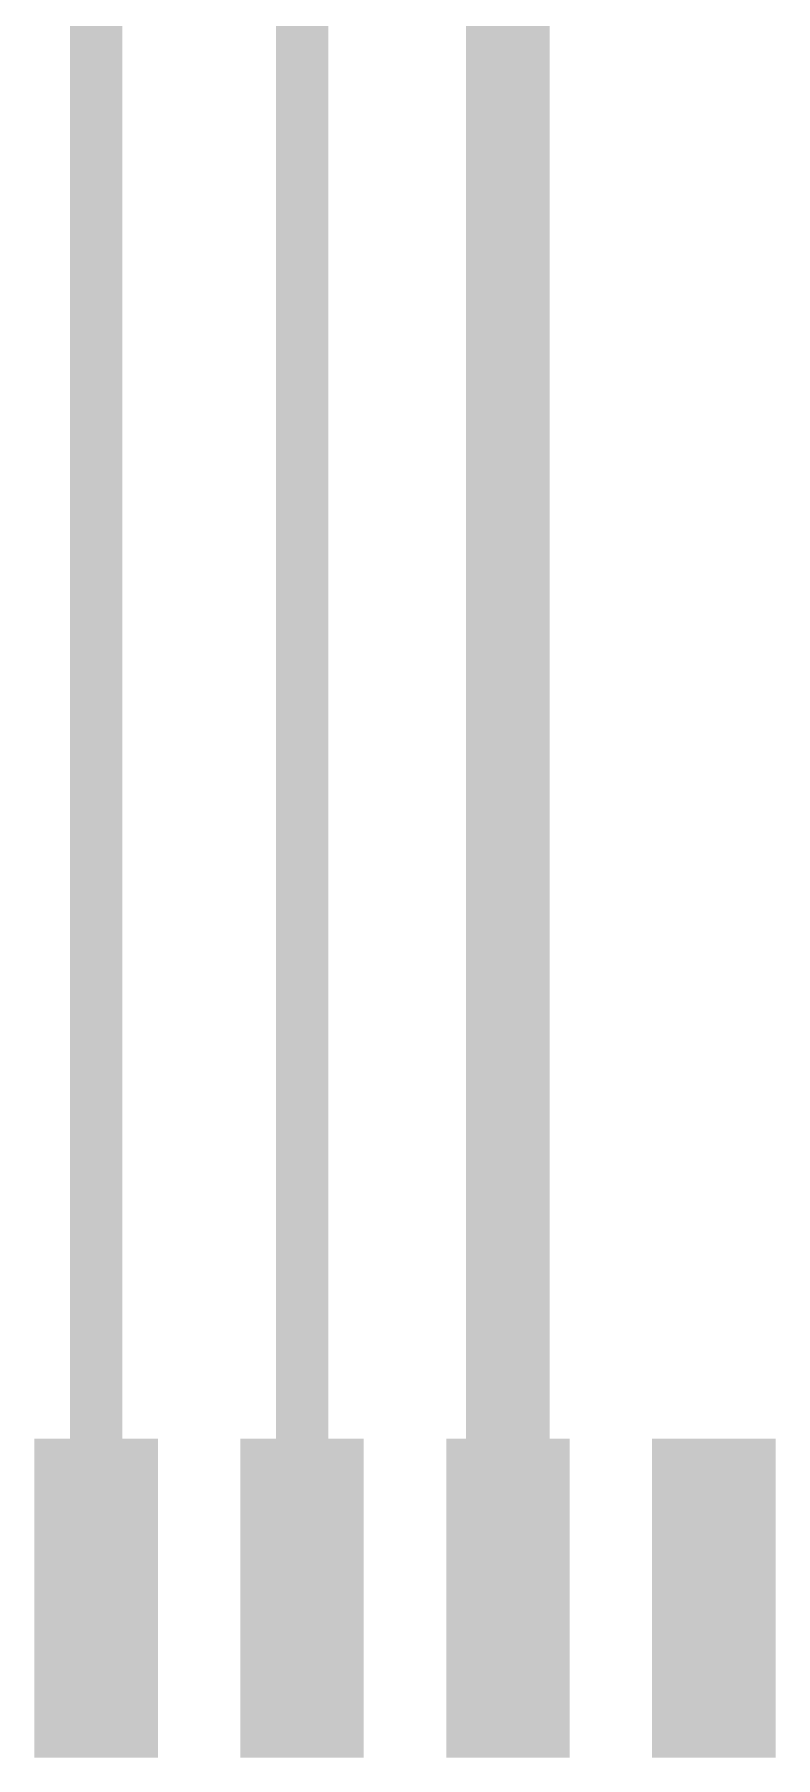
# Model space of a CAD drawing. Extents: x -0.1 to 65.4, y -0.8 to 30.7.
# Drawn here: x 10.9 to 14.5, y 4.91 to 13.29 of the extents above; entities that cross this region are included whole.
import ezdxf

# ---------------------------------------------------------------- set-up
doc = ezdxf.new("R2010")
doc.units = 0
doc.layers.add('16', color=5, linetype='CONTINUOUS')

# ---------------------------------------------------------------- blocks, each defined once
blk = doc.blocks.new('RECT')
blk.add_solid([(-0.5, -0.5), (0.5, -0.5), (-0.5, 0.5), (0.5, 0.5)])

msp = doc.modelspace()

# ---------------------------------------------------------------- linework, layer by layer
at = {"layer": '16'}
for points, const_width in [([(13.2, 5.689), (13.2, 19.3778)], 0.4064), ([(11.2, 5.689), (11.2, 17.55)], 0.254), ([(12.2, 5.689), (12.2, 17.026)], 0.254)]:
    msp.add_lwpolyline(points, dxfattribs=dict(at, const_width=const_width))
for points, const_width in [([(13.0984, 5.689, 1), (13.3016, 5.689)], 0.2032), ([(11.1365, 5.689, 1), (11.2635, 5.689)], 0.127), ([(12.1365, 5.689, 1), (12.2635, 5.689)], 0.127)]:
    msp.add_lwpolyline(points, format="xyb", dxfattribs=dict(at, const_width=const_width))

# ---------------------------------------------------------------- block references
at = {"layer": '16', "xscale": 1.55, "yscale": 0.6, "rotation": 90}
for p in [(11.2, 5.689), (12.2, 5.689), (13.2, 5.689), (14.2, 5.689)]:
    msp.add_blockref('RECT', p, dxfattribs=at)

doc.saveas('drawing.dxf')
